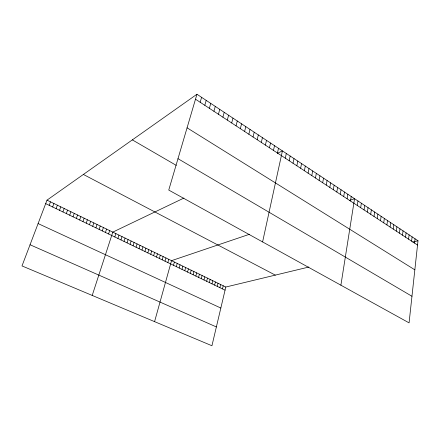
<?xml version="1.0" encoding="UTF-8"?>
<svg xmlns="http://www.w3.org/2000/svg" width="440" height="440" viewBox="0 0 440 440"><rect width="100%" height="100%" fill="white"/><g stroke="black" fill="none" stroke-linecap="round" stroke-linejoin="round"><path stroke-width="0.66" d="M418 240.757L409.074 322.867L168.751 190.069L196.95 94.254L418 240.757L412.786 242.011M414.574 243.111L415.052 238.805M411.593 241.153L412.082 236.836M408.59 239.184L409.09 234.85M405.565 237.193L406.076 232.854M402.518 235.191L403.04 230.841M399.449 233.173L399.982 228.811M396.352 231.143L396.897 226.771M393.234 229.091L393.789 224.708M390.088 227.029L390.66 222.635M386.92 224.945L387.502 220.545M383.73 222.849L384.324 218.438M380.512 220.737L381.117 216.315M377.273 218.609L377.889 214.17M374.006 216.458L374.632 212.014M370.711 214.297L371.355 209.841M367.389 212.119L368.049 207.653M364.045 209.919L364.716 205.441M360.674 207.702L361.356 203.214M357.275 205.469L357.973 200.97M340.895 285.192L354.558 198.71L349.476 200.431M350.493 201.014L351.219 196.499M347.111 198.798L347.853 194.266M343.706 196.559L344.459 192.016M340.274 194.304L341.044 189.75M336.815 192.027L337.596 187.468M333.327 189.739L334.125 185.169M329.808 187.429L330.622 182.847M326.266 185.097L327.091 180.505M322.691 182.754L323.532 178.151M319.088 180.384L319.946 175.769M315.458 178.002L316.333 173.377M311.795 175.593L312.686 170.957M308.105 173.168L309.012 168.526M304.381 170.726L305.305 166.067M300.63 168.256L301.57 163.592M296.846 165.77L297.803 161.095M293.029 163.268L294.002 158.576M289.179 160.738L290.175 156.035M285.302 158.186L286.308 153.478M262.598 241.923L282.414 150.893L277.409 153.291M277.437 153.027L278.487 148.291M273.46 150.409L274.522 145.668M269.445 147.774L270.529 143.017M265.392 145.112L266.497 140.344M261.311 142.428L262.433 137.654M308.836 267.041L225.797 287.034L211.937 345.747L22 265.925L47.003 200.145L196.95 94.254M257.191 139.722L258.329 134.932M222.475 288.909L223.218 285.78M219.874 287.656L220.627 284.52M253.033 136.989L254.194 132.192M217.261 286.396L218.02 283.256M214.632 285.131L215.402 281.98M211.992 283.855L212.768 280.704M248.837 134.239L250.025 129.426M244.607 131.456L245.812 126.638M209.336 282.574L210.122 279.416M206.668 281.287L207.46 278.124M203.984 279.994L204.781 276.821M201.289 278.69L202.092 275.517M240.345 128.656L241.566 123.822M198.578 277.382L199.392 274.203M195.85 276.067L196.669 272.882M236.038 125.829L237.281 120.984M231.693 122.975L232.964 118.118M193.105 274.742L193.936 271.552M190.35 273.416L191.191 270.215M227.31 120.093L228.602 115.231M187.578 272.074L188.424 268.873M184.789 270.732L185.647 267.526M222.888 117.189L224.202 112.316M181.99 269.379L182.853 266.167M179.174 268.021L180.048 264.803M176.341 266.656L177.221 263.428M218.427 114.257L219.764 109.373M173.492 265.281L174.383 262.048M154.578 321.64L171.529 260.662L249.552 234.251M213.923 111.298L215.281 106.403M209.38 108.312L210.76 103.406M167.833 262.548L168.74 259.309M165.022 261.195L165.935 257.945M162.195 259.831L163.119 256.575M159.352 258.462L160.287 255.2M204.793 105.303L206.201 100.386M200.167 102.262L201.597 97.334M156.497 257.081L157.443 253.814M153.626 255.695L154.578 252.423M150.739 254.304L151.701 251.026M147.835 252.901L148.808 249.618M144.914 251.493L145.893 248.204M141.977 250.08L142.967 246.78M139.024 248.655L140.025 245.35M136.059 247.22L137.066 243.914M133.072 245.779L134.09 242.468M130.07 244.332L131.098 241.016M127.05 242.875L128.09 239.553M124.02 241.412L125.065 238.084M120.967 239.938L122.023 236.605M117.893 238.458L118.965 235.114M114.807 236.968L115.885 233.624M92.213 295.433L112.794 232.117L183.904 198.066M108.581 233.965L109.681 230.604M105.441 232.452L106.552 229.086M102.284 230.929L103.406 227.557M99.105 229.394L100.238 226.017M95.909 227.854L97.053 224.472M92.697 226.303L93.852 222.915M89.469 224.747L90.635 221.348M86.218 223.179L87.395 219.775M82.946 221.601L84.134 218.191M79.657 220.011L80.861 216.601M76.351 218.416L77.561 214.995M73.024 216.81L74.245 213.384M69.674 215.198L70.912 211.767M66.308 213.571L67.556 210.133M62.926 211.937L64.185 208.494M59.516 210.298L60.786 206.844M56.089 208.643L57.371 205.183M52.641 206.982L53.938 203.517M49.175 205.304L50.485 201.834M30.047 244.756L216.376 326.942M38.099 223.581L220.836 308.05M45.683 203.621L225.06 290.158M47.003 200.145L225.797 287.034M83.391 174.449L275.303 275.115M132.341 139.882L176.27 165.38M177.986 158.686L411.966 296.269M187.072 127.82L414.838 269.83M195.498 99.193L417.533 245.058"/></g></svg>
